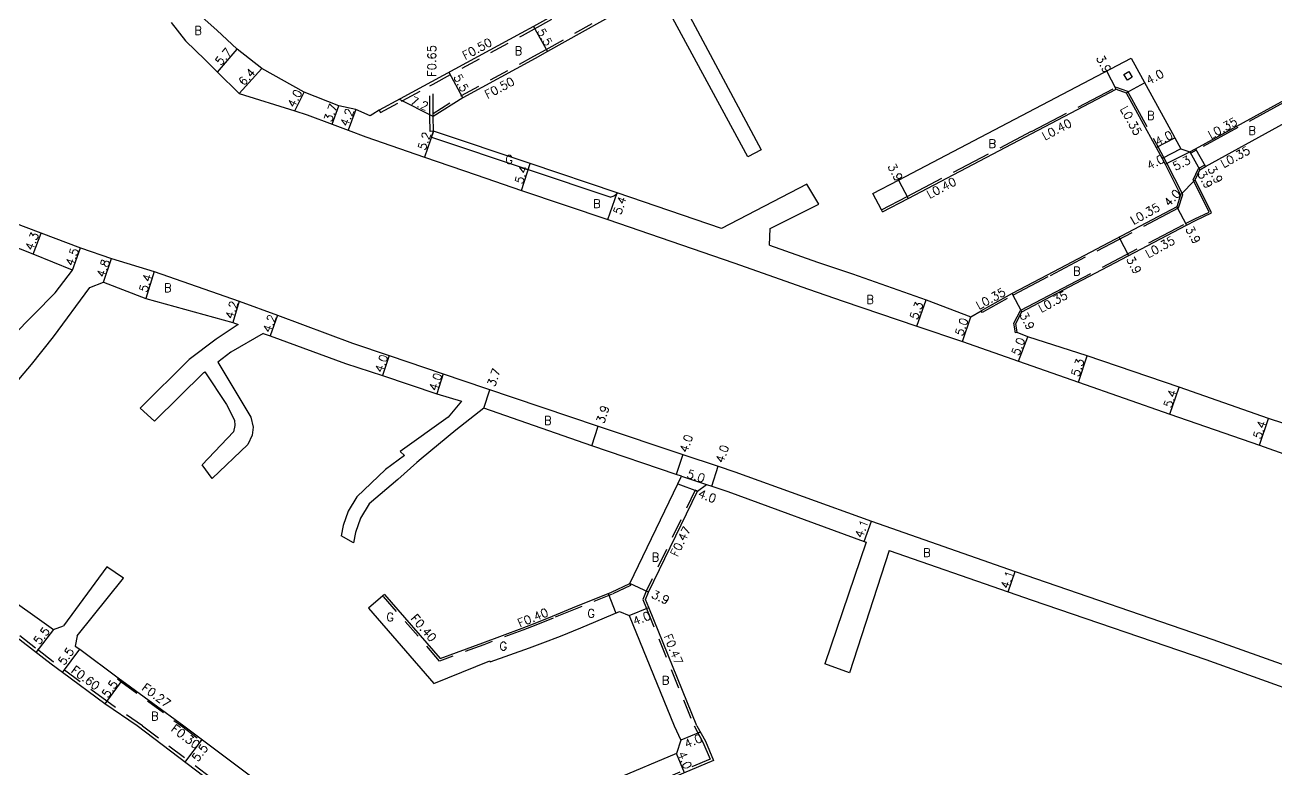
# Model space of a CAD drawing. Header units: metres. Extents: x -3200 to -2399, y -108600 to -108000.
# Drawn here: x -3068.8 to -2831.1, y -108254.5 to -108113 of the extents above; entities that cross this region are included whole.
import ezdxf

# ---------------------------------------------------------------- set-up
doc = ezdxf.new("R2010")
doc.units = ezdxf.units.M
doc.header["$LTSCALE"] = 2.5
doc.linetypes.add('22320', pattern=[2.5, 1.5, -1])
doc.linetypes.add('22330', pattern=[4, 3, -1])
for name, color, linetype in [('2101000', 7, 'Continuous'), ('2101001', 1, 'Continuous'), ('2102000', 4, 'Continuous'), ('2102001', 191, 'Continuous'), ('2232000', 120, '22320'), ('2233000', 120, '22330'), ('2235000', 4, 'Continuous'), ('9201100', 215, 'Continuous'), ('9201500', 222, 'Continuous'), ('9202100', 82, 'Continuous'), ('9202200', 82, 'Continuous'), ('9203500', 155, 'Continuous')]:
    doc.layers.add(name, color=color, linetype=linetype)
doc.styles.add('Dm_Anotation', font='txt.shx', dxfattribs={"bigfont": 'pscdm.shx'})

msp = doc.modelspace()

# ---------------------------------------------------------------- linework, layer by layer
at = {"layer": '2101000'}
for points in [[(-3001.57, -108030.15), (-2999.76, -108035.74), (-2998.8, -108037.88), (-2992.36, -108050.81), (-2989.16, -108056.76), (-2988.54, -108056.43), (-2977.76, -108076.44), (-2962.3, -108106.23), (-2962.75, -108107.98), (-2972.22, -108113.28), (-2974.52, -108114.57), (-2997.53, -108127.07), (-3001.5, -108129.23), (-3002.7, -108129.95), (-3003.25, -108130.3), (-3005.95, -108129.08), (-3009.16, -108128.42), (-3015.77, -108125.76), (-3023.82, -108121.31), (-3028.54, -108117.63), (-3032.35, -108114.03), (-3037.97, -108109.04)], [(-2948.59, -108106.48), (-2952.47, -108108.52), (-2969.54, -108118.08), (-2971.86, -108119.39), (-2985.6, -108126.85), (-2991.26, -108130.43)], [(-3041.08, -108112.57), (-3038.34, -108116), (-3034.61, -108119.62), (-3032.24, -108121.97), (-3028.12, -108126.05), (-3017.57, -108129.33), (-3015.21, -108130.12), (-3010.43, -108131.9), (-3007.41, -108133.02), (-3004.07, -108134.26)], [(-2858.6, -108119.34), (-2850.77, -108133.64), (-2850.31, -108134.47), (-2849.15, -108136.57), (-2847.44, -108137.11), (-2846.4, -108136.55), (-2820.99, -108122.62), (-2818.53, -108121.28), (-2821.06, -108115.03), (-2822.93, -108110.55)], [(-2907.7, -108145.08), (-2902.83, -108142.53), (-2858.6, -108119.34)], [(-2905.89, -108148.53), (-2901.02, -108145.98), (-2861.44, -108125.24), (-2859.56, -108125.91), (-2853.86, -108136.32), (-2852.71, -108138.41), (-2852.16, -108139.51), (-2849.21, -108145.33), (-2849.94, -108147.62), (-2874.59, -108160.61), (-2881.21, -108164.1), (-2882.34, -108164.7), (-2887.1, -108167.36)], [(-2826.87, -108189.68), (-2832.5, -108187.82), (-2849.5, -108181.91), (-2866.97, -108175.93), (-2878.22, -108172.3), (-2880.25, -108171.48), (-2880.52, -108169.8), (-2879.41, -108167.56), (-2872.77, -108164.06), (-2848.11, -108151.07), (-2846.38, -108150.21), (-2843.34, -108148.75), (-2846.45, -108142.43), (-2845.56, -108140.53), (-2844.49, -108139.95), (-2819.17, -108125.96)], [(-2991.2, -108133.23), (-2991.26, -108130.43)], [(-2936.48, -108151.74), (-2956.31, -108144.91), (-2972.84, -108139.33), (-2991.2, -108133.23)], [(-3004.07, -108134.26), (-2992.88, -108138.15), (-2983.09, -108141.53), (-2974.5, -108144.47), (-2958.06, -108150.02), (-2934.13, -108158.26), (-2919.94, -108163.23), (-2913.36, -108165.53), (-2899.37, -108170.28), (-2890.68, -108173.23), (-2880.05, -108176.96), (-2868.65, -108180.96)], [(-3082.74, -108146.21), (-3080.24, -108147.08), (-3073.33, -108149.7), (-3058.3, -108155.41), (-3052.38, -108157.4), (-3044.28, -108159.89), (-3028.12, -108165.56), (-3020.84, -108168.2), (-3006.59, -108173.51), (-2999.63, -108175.86), (-2989.37, -108179.34), (-2981.29, -108182.08), (-2959.89, -108189.33), (-2943.83, -108194.68), (-2937.07, -108196.93), (-2933.96, -108197.97), (-2907.94, -108207.39), (-2880.65, -108216.95), (-2843.1, -108229.88), (-2814.45, -108240.08), (-2810.5, -108241.49), (-2796.04, -108246.3)], [(-3059.81, -108159.64), (-3067.3, -108156.59), (-3074.88, -108153.6), (-3081.28, -108151.11), (-3082.74, -108150.58)], [(-2927.35, -108154.91), (-2918.2, -108158.12), (-2911.56, -108160.33), (-2897.56, -108165.3), (-2889.05, -108168.5), (-2887.1, -108167.36)], [(-3053.9, -108161.95), (-3045.88, -108165.05), (-3029.35, -108169.57), (-3028.31, -108169.95)], [(-3023.57, -108171.67), (-3022.25, -108172.15), (-3007.94, -108177.38), (-3000.9, -108179.66), (-2990.59, -108183.15), (-2985.86, -108184.57)], [(-2868.65, -108180.96), (-2851.24, -108187.02), (-2834.23, -108192.94), (-2828.7, -108194.86), (-2816.95, -108198.95), (-2799.4, -108205.11), (-2787.41, -108209.31), (-2779.59, -108211.89), (-2757.77, -108219.56), (-2714.68, -108234.3), (-2701.5, -108238.76)], [(-2953.9, -108219.21), (-2944.77, -108200.25), (-2944.07, -108198.81), (-2945.1, -108198.47), (-2961.12, -108193.03), (-2981.66, -108185.87)], [(-2941.16, -108246.3), (-2950.29, -108223.8), (-2950.91, -108222.28), (-2950.36, -108220.86), (-2941.02, -108201.65), (-2939.33, -108200.39), (-2938.33, -108200.73), (-2935.28, -108201.75), (-2909.35, -108211.24), (-2908.96, -108211.38)], [(-3082.74, -108213.03), (-3073.86, -108220.52), (-3063.42, -108227.96)], [(-2904.6, -108212.93), (-2882, -108220.82), (-2877.45, -108222.41), (-2844.41, -108233.65), (-2815.84, -108243.94), (-2811.79, -108245.38), (-2808.97, -108246.3)], [(-3047.53, -108246.3), (-3053.65, -108242.11), (-3061.69, -108236.16), (-3063.85, -108234.57), (-3067.22, -108231.97), (-3082.74, -108219.97)], [(-2954, -108225.3), (-2945.47, -108246.3)], [(-3059.3, -108231.14), (-3058.44, -108231.73), (-3051.11, -108237.15), (-3050.44, -108237.64), (-3038.64, -108246.3)], [(-3124.69, -108313.87), (-3092.15, -108301.18), (-3091.9, -108301.84), (-3053.2, -108286.74), (-3053.45, -108286.09), (-3030.06, -108276.97), (-3029.81, -108277.62), (-3019.25, -108273.5), (-3022.43, -108265.35), (-3047.53, -108246.3)], [(-3038.64, -108246.3), (-3017.87, -108261.9), (-3016.97, -108264.21), (-3015.03, -108269.45), (-3014.17, -108271.65)], [(-2945.47, -108246.3), (-2944.18, -108249.03), (-2945.03, -108251.54), (-2968.47, -108261.43), (-2975.74, -108257.07), (-2981.07, -108259.12), (-2990.93, -108262.91), (-3001.2, -108266.65), (-3014.17, -108271.65)], [(-2941.16, -108246.3), (-2939.52, -108249.21), (-2937.97, -108252.89), (-2966.91, -108265.11), (-2969.35, -108266.14), (-2970.78, -108265.29), (-2976.97, -108261.58), (-2977.37, -108261.34), (-2981.1, -108262.77), (-2980.42, -108264.55), (-3011.52, -108276.52), (-2988.62, -108335.68), (-2982.88, -108336.52), (-2968.07, -108330.7)]]:
    msp.add_lwpolyline(points, dxfattribs=at)
at = {"layer": '2101001'}
msp.add_lwpolyline([(-2905.89, -108148.53), (-2906.08, -108148.18), (-2907.7, -108145.08)], dxfattribs=at)
at = {"layer": '2102000'}
for points in [[(-2945.87, -108105.06), (-2928.95, -108136.73)], [(-2931.46, -108138.09), (-2948.59, -108106.48)], [(-2920.26, -108143.3), (-2936.48, -108151.74)], [(-2927.35, -108154.91), (-2927.21, -108151.72), (-2917.97, -108147.08)], [(-3075.6, -108177.79), (-3074.57, -108176.61), (-3071.22, -108172.19), (-3063.09, -108163.97), (-3059.81, -108159.64)], [(-3071.8, -108182.43), (-3071.41, -108182.1), (-3067.58, -108177.57), (-3063.39, -108172.34), (-3056.51, -108162.96), (-3053.9, -108161.95)], [(-3028.31, -108169.95), (-3032.49, -108172.77), (-3037.61, -108176.62), (-3046.97, -108185.86)], [(-3023.57, -108171.67), (-3029.73, -108175.26), (-3032.2, -108177.12), (-3025.93, -108187.61), (-3025.48, -108189.48), (-3025.63, -108191.04), (-3026.47, -108192.76), (-3033.23, -108199.25)], [(-3044.21, -108188.35), (-3034.85, -108179.11), (-3034.68, -108178.99), (-3030.56, -108185.18), (-3029.03, -108188.17), (-3028.97, -108189.19), (-3029.18, -108190.37), (-3035.18, -108196.64)], [(-2981.66, -108185.87), (-2986.98, -108190.08), (-2993.55, -108195.52), (-2994.39, -108196.18), (-2998, -108199.41), (-3003.44, -108204.08), (-3005.07, -108206.79), (-3006.01, -108209.51), (-3006.37, -108211.46)], [(-2985.86, -108184.57), (-2988.38, -108187.61)], [(-2988.38, -108187.61), (-2997.55, -108194.12), (-2996.74, -108194.86), (-3000.31, -108197.57), (-3005.79, -108202.76), (-3007.41, -108205.47), (-3008.36, -108208.18), (-3008.72, -108210.14)], [(-2908.96, -108211.38), (-2916.8, -108234.48)], [(-2904.6, -108212.93), (-2912.11, -108236.21)], [(-3053.26, -108216.03), (-3061.53, -108227.29)], [(-3058.92, -108229.18), (-3050.12, -108218.2)], [(-3000.49, -108221.29), (-2989.91, -108233.5), (-2981.8, -108230.47), (-2974.36, -108227.69), (-2971.87, -108226.76), (-2968.61, -108225.43), (-2964.76, -108223.87), (-2957.39, -108220.87), (-2953.9, -108219.21)], [(-3003.52, -108223.91), (-2991.11, -108238.22), (-2980.51, -108233.94), (-2980.44, -108234.13), (-2972.95, -108231.44), (-2970.42, -108230.49), (-2967.06, -108229.23), (-2963.18, -108227.65), (-2955.86, -108224.57), (-2954, -108225.3)], [(-3063.42, -108227.96), (-3061.53, -108227.29)], [(-3058.92, -108229.18), (-3059.3, -108231.14)]]:
    msp.add_lwpolyline(points, dxfattribs=at)
at = {"layer": '2102001'}
for points in [[(-2928.95, -108136.73), (-2931.46, -108138.09)], [(-2917.97, -108147.08), (-2920.26, -108143.3)], [(-3044.21, -108188.35), (-3046.97, -108185.86)], [(-3033.23, -108199.25), (-3035.18, -108196.64)], [(-3006.37, -108211.46), (-3008.72, -108210.14)], [(-3050.12, -108218.2), (-3053.26, -108216.03)], [(-3000.49, -108221.29), (-3000.8, -108221.55), (-3003.52, -108223.91)], [(-2912.11, -108236.21), (-2916.8, -108234.48)]]:
    msp.add_lwpolyline(points, dxfattribs=at)
at = {"layer": '2232000'}
for points in [[(-2991.26, -108130.43), (-2991.26, -108129.84), (-2985.86, -108126.42), (-2972.11, -108118.95), (-2969.78, -108117.65), (-2952.71, -108108.09), (-2948.82, -108106.04)], [(-3001.5, -108129.23), (-3001.25, -108129.67), (-2997.29, -108127.51), (-2997.01, -108127.36), (-2991.91, -108124.59), (-2991.26, -108124.24), (-2974.28, -108115.01), (-2971.98, -108113.72), (-2962.5, -108108.41)], [(-2991.26, -108129.84), (-2991.26, -108124.24)], [(-2991.91, -108130.41), (-2991.91, -108130.26), (-2991.91, -108124.59)], [(-2991.2, -108133.23), (-2991.85, -108133.24), (-2991.91, -108130.41)], [(-2941.02, -108201.65), (-2941.45, -108201.45), (-2941.46, -108201.49), (-2950.79, -108220.65), (-2950.8, -108220.69), (-2951.41, -108222.29), (-2950.73, -108223.97), (-2941.66, -108246.3)], [(-3046.47, -108246.3), (-3053.3, -108241.62), (-3063.49, -108234.09), (-3063.49, -108234.09), (-3066.85, -108231.49), (-3076.52, -108224.02), (-3082.74, -108219.21)], [(-2953.9, -108219.21), (-2953.73, -108219.57), (-2957.23, -108221.24), (-2964.6, -108224.24), (-2968.45, -108225.8), (-2971.72, -108227.13), (-2974.22, -108228.06), (-2981.66, -108230.85), (-2990.03, -108233.97), (-3000.8, -108221.55)], [(-3051.11, -108237.15), (-3051.27, -108237.37), (-3050.6, -108237.86), (-3039.1, -108246.3)], [(-3046.47, -108246.3), (-3021.85, -108264.91), (-3018.59, -108273.24), (-3019.25, -108273.5)], [(-3039.1, -108246.3), (-3035.36, -108249.08), (-3035.18, -108248.84)], [(-2941.66, -108246.3), (-2939.99, -108249.4), (-2938.62, -108252.63), (-2967.11, -108264.65), (-2969.89, -108265.83)]]:
    msp.add_lwpolyline(points, dxfattribs=at)
at = {"layer": '2233000'}
for points in [[(-2818.36, -108121.59), (-2818.89, -108121.88), (-2820.82, -108122.93), (-2846.23, -108136.85), (-2847.27, -108137.42), (-2847.44, -108137.11)], [(-2905.89, -108148.53), (-2906.08, -108148.18), (-2901.21, -108145.63), (-2877.55, -108133.23), (-2877.53, -108133.27), (-2861.61, -108124.93), (-2861.47, -108124.86), (-2859.32, -108125.63), (-2859.25, -108125.74), (-2853.56, -108136.15), (-2852.41, -108138.25), (-2851.85, -108139.35), (-2848.95, -108145.06), (-2848.83, -108145.3), (-2849.65, -108147.86), (-2874.42, -108160.92), (-2882.17, -108165), (-2886.93, -108167.67), (-2887.1, -108167.36)], [(-2880.6, -108171.53), (-2880.88, -108169.74), (-2879.67, -108167.3), (-2879.57, -108167.25), (-2872.93, -108163.75), (-2848.28, -108150.76), (-2846.54, -108149.9), (-2843.81, -108148.59), (-2846.71, -108142.7), (-2846.84, -108142.44), (-2845.83, -108140.28), (-2845.73, -108140.22), (-2844.66, -108139.65), (-2844.49, -108139.95)], [(-2880.25, -108171.48), (-2880.6, -108171.53)]]:
    msp.add_lwpolyline(points, dxfattribs=at)
at = {"layer": '2235000'}
msp.add_lwpolyline([(-2859.05, -108121.89), (-2858.41, -108122.91), (-2859.33, -108123.49), (-2859.98, -108122.46)], close=True, dxfattribs=at)
at = {"layer": '9201100'}
for points in [[(-2972.22, -108113.28), (-2969.54, -108118.08)], [(-3032.24, -108121.97), (-3028.54, -108117.63)], [(-3028.12, -108126.05), (-3023.82, -108121.31)], [(-2985.6, -108126.85), (-2988.23, -108122.02)], [(-2861.44, -108125.24), (-2863.25, -108121.78)], [(-2859.56, -108125.91), (-2856.05, -108123.99)], [(-3017.57, -108129.33), (-3015.77, -108125.76)], [(-3010.43, -108131.9), (-3009.16, -108128.42)], [(-3005.95, -108129.08), (-3007.41, -108133.02)], [(-2991.26, -108130.43), (-2997.68, -108127.16)], [(-2991.2, -108133.23), (-2992.88, -108138.15)], [(-2853.86, -108136.32), (-2850.31, -108134.47)], [(-2849.15, -108136.57), (-2852.71, -108138.41)], [(-2852.16, -108139.51), (-2847.44, -108137.11)], [(-2847.44, -108137.11), (-2845.56, -108140.53)], [(-2846.4, -108136.55), (-2844.49, -108139.95)], [(-2974.5, -108144.47), (-2972.84, -108139.33)], [(-2902.83, -108142.53), (-2901.02, -108145.98)], [(-2849.21, -108145.33), (-2846.45, -108142.43)], [(-2958.06, -108150.02), (-2956.31, -108144.91)], [(-2849.94, -108147.62), (-2848.11, -108151.07)], [(-3067.3, -108156.59), (-3065.77, -108152.57)], [(-3059.81, -108159.64), (-3058.3, -108155.41)], [(-2860.92, -108153.4), (-2859.1, -108156.86)], [(-3053.9, -108161.95), (-3052.38, -108157.4)], [(-3044.28, -108159.89), (-3045.88, -108165.05)], [(-2879.41, -108167.56), (-2881.21, -108164.1)], [(-3028.12, -108165.56), (-3029.35, -108169.57)], [(-2899.37, -108170.28), (-2897.56, -108165.3)], [(-3020.84, -108168.2), (-3022.25, -108172.15)], [(-2890.68, -108173.23), (-2889.05, -108168.5)], [(-2880.05, -108176.96), (-2878.22, -108172.3)], [(-2999.63, -108175.86), (-3000.9, -108179.66)], [(-2868.65, -108180.96), (-2866.97, -108175.93)], [(-2989.37, -108179.34), (-2990.59, -108183.15)], [(-2981.66, -108185.87), (-2980.47, -108182.36)], [(-2851.24, -108187.02), (-2849.5, -108181.91)], [(-2834.23, -108192.94), (-2832.5, -108187.82)], [(-2961.12, -108193.03), (-2959.89, -108189.33)], [(-2943.83, -108194.68), (-2945.1, -108198.47)], [(-2938.33, -108200.73), (-2937.07, -108196.93)], [(-2944.77, -108200.25), (-2941.02, -108201.65)], [(-2944.07, -108198.81), (-2939.33, -108200.39)], [(-2909.35, -108211.24), (-2907.94, -108207.39)], [(-2882, -108220.82), (-2880.65, -108216.95)], [(-2950.36, -108220.86), (-2953.9, -108219.21)], [(-2954, -108225.3), (-2950.29, -108223.8)], [(-3063.42, -108227.96), (-3066.78, -108232.31)], [(-3061.69, -108236.16), (-3058.44, -108231.73)], [(-3050.44, -108237.64), (-3053.65, -108242.11)], [(-2940.5, -108247.47), (-2944.18, -108249.03)], [(-3035.18, -108248.84), (-3038.49, -108253.24)], [(-2943.48, -108255.22), (-2945.03, -108251.54)]]:
    msp.add_lwpolyline(points, dxfattribs=at)
at = {"layer": '9202200'}
for points in [[(-2991.58, -108134.36), (-2991.2, -108133.23)], [(-2991.58, -108134.36), (-2973.21, -108140.47), (-2957.52, -108145.77)], [(-2956.31, -108144.91), (-2956.63, -108145.35), (-2956.95, -108145.56), (-2957.52, -108145.77)], [(-2958.02, -108221.13), (-2956.56, -108224.86)]]:
    msp.add_lwpolyline(points, dxfattribs=at)

# ---------------------------------------------------------------- texts
at = {"layer": '9201500', "style": 'Dm_Anotation'}
for s, rotation, p in [('5.5', 299.2534, (-2971.59, -108114.22)), ('5.7', 49.4953, (-3031.62, -108120.85)), ('3.9', 297.6601, (-2865.31, -108119.3)), ('6.4', 47.8517, (-3027.23, -108124.7)), ('4.0', 28.7029, (-2855.23, -108124.42)), ('5.5', 298.5201, (-2987.46, -108122.91)), ('4.0', 63.2312, (-3017.62, -108128.86)), ('7.2', 336.0242, (-2995.74, -108127.97)), ('3.7', 69.903, (-3010.58, -108131.58)), ('4.2', 69.6227, (-3007.47, -108132.46)), ('5.2', 71.0915, (-2992.74, -108136.96)), ('4.0', 27.4395, (-2853.55, -108136.04)), ('4.0', 27.3554, (-2855.15, -108140.59)), ('5.3', 26.9483, (-2850.2, -108140.76)), ('5.4', 72.0275, (-2974.26, -108143.39)), ('3.9', 297.6587, (-2904.93, -108139.87)), ('3.9', 298.7078, (-2846.05, -108141.31)), ('3.9', 299.2812, (-2844.15, -108140.37)), ('4.0', 46.4447, (-2851.41, -108147.69)), ('5.4', 71.0916, (-2955.57, -108149.22)), ('4.3', 69.2098, (-3067.35, -108156.01)), ('3.9', 297.8647, (-2848.33, -108151.78)), ('4.5', 70.3756, (-3059.69, -108159)), ('4.8', 71.5119, (-3053.74, -108161.16)), ('3.9', 297.7877, (-2859.59, -108157.53)), ('5.4', 72.747, (-3045.65, -108163.97)), ('4.2', 72.9159, (-3029.3, -108169.07)), ('5.3', 70.0608, (-2899.25, -108169.21)), ('4.2', 70.3574, (-3022.18, -108171.65)), ('5.0', 71.0173, (-2890.62, -108172.29)), ('3.9', 297.5233, (-2879.86, -108168.15)), ('5.0', 68.5956, (-2879.95, -108176.03)), ('4.0', 71.6018, (-3000.86, -108179.25)), ('5.3', 71.4199, (-2868.56, -108180.03)), ('3.7', 71.2847, (-2979.52, -108181.91)), ('4.0', 72.1425, (-2990.56, -108182.74)), ('5.4', 71.1865, (-2850.98, -108185.95)), ('3.9', 71.5736, (-2958.82, -108188.93)), ('5.4', 71.2695, (-2833.97, -108191.87)), ('4.0', 71.5737, (-2942.95, -108194.46)), ('4.0', 71.5736, (-2936.09, -108196.43)), ('5.0', 341.531, (-2943.19, -108199)), ('4.0', 339.381, (-2941.06, -108202.75)), ('4.1', 69.8911, (-2909.66, -108210.69)), ('4.1', 70.7499, (-2881.95, -108220.37)), ('3.9', 335.0485, (-2949.94, -108221.83)), ('4.0', 22.1004, (-2952.92, -108227.22)), ('5.5', 52.3398, (-3066.08, -108231)), ('5.5', 54.3024, (-3061.38, -108234.9)), ('5.5', 54.3024, (-3053.06, -108241.11)), ('4.0', 22.8876, (-2943.11, -108250.56)), ('5.5', 52.97, (-3035.99, -108253.24)), ('4.0', 292.8876, (-2944.83, -108251.54))]:
    msp.add_text(s, height=1.6, rotation=rotation, dxfattribs=at).set_placement(p)
at = {"layer": '9202100', "style": 'Dm_Anotation'}
for s, p in [('B', (-3036.65, -108114.87)), ('B', (-2975.77, -108118.73)), ('B', (-2855.57, -108131.02)), ('B', (-2836.33, -108133.89)), ('B', (-2885.72, -108136.39)), ('G', (-2977.55, -108139.4)), ('B', (-2960.89, -108147.8)), ('B', (-2869.64, -108160.63)), ('B', (-3042.43, -108163.79)), ('B', (-2908.91, -108166.02)), ('B', (-2970.17, -108189.02)), ('B', (-2949.74, -108215.01)), ('B', (-2898.14, -108214.16)), ('G', (-2961.95, -108225.7)), ('G', (-3000.17, -108226.39)), ('G', (-2978.65, -108231.93)), ('B', (-2947.8, -108238.41)), ('B', (-3044.9, -108245.24))]:
    msp.add_text(s, height=1.6, dxfattribs=at).set_placement(p)
at = {"layer": '9203500', "style": 'Dm_Anotation'}
for s, rotation, p in [('F0.65', 90, (-2990.71, -108122.87)), ('F0.50', 28.5201, (-2985.19, -108119.68)), ('F0.50', 28.0841, (-2980.95, -108127.1)), ('L0.35', 298.7029, (-2860.75, -108128.98)), ('L0.40', 27.6594, (-2875.01, -108134.98)), ('L0.35', 28.9244, (-2843.45, -108134.76)), ('L0.35', 28.9244, (-2841.03, -108140.23)), ('L0.40', 27.6594, (-2896.94, -108146.08)), ('L0.35', 28.9244, (-2858.18, -108151.05)), ('L0.35', 28.9244, (-2855.34, -108157.37)), ('L0.35', 28.9244, (-2887.52, -108167.17)), ('L0.35', 28.9244, (-2875.7, -108167.77)), ('F0.47', 64.0602, (-2944.85, -108214.29)), ('F0.40', 22.1319, (-2974.8, -108227.59)), ('F0.40', 310.9251, (-2995.65, -108225.91)), ('F0.47', 292.1001, (-2947.48, -108229.22)), ('F0.60', 323.5412, (-3060.24, -108236.02)), ('F0.27', 323.7256, (-3046.77, -108239.36)), ('F0.30', 322.97, (-3041.19, -108247.15))]:
    msp.add_text(s, height=1.6, rotation=rotation, dxfattribs=at).set_placement(p)

doc.saveas('drawing.dxf')
